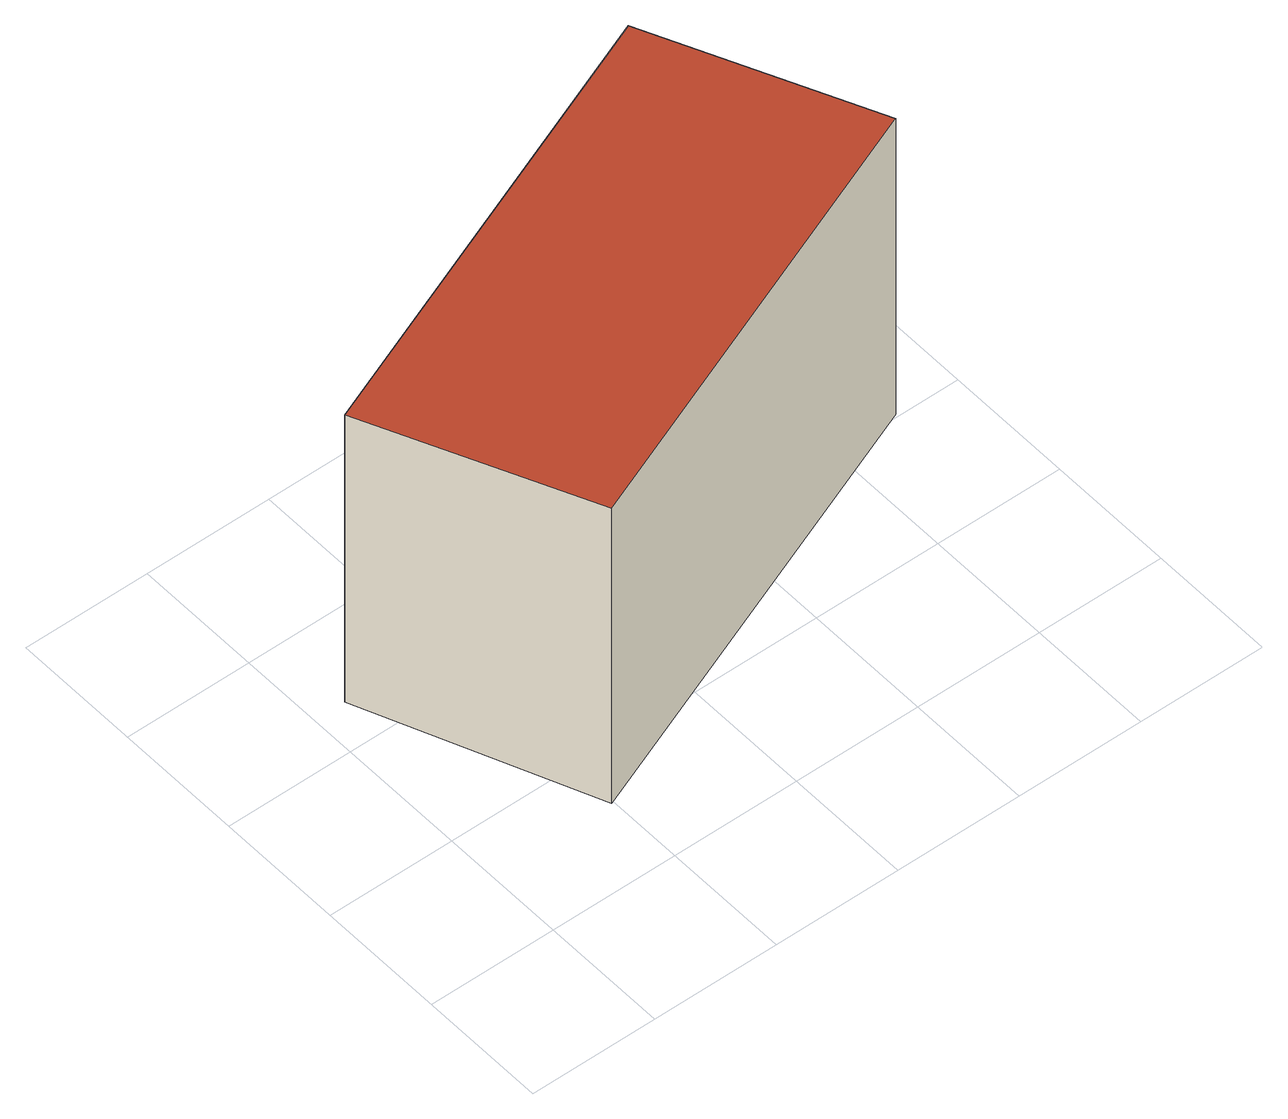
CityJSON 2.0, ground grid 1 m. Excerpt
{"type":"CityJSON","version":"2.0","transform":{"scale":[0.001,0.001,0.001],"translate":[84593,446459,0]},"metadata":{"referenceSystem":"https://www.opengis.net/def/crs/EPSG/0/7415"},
"CityObjects":{
"building1":{"type":"Building","attributes":{"b3_bag_bag_overlap":0,"b3_dak_type":"horizontal","b3_h_dak_50p":3.18,"b3_h_dak_70p":3.19,"b3_h_dak_max":3.25,"b3_h_dak_min":3.1,"b3_h_maaiveld":0.476,"b3_kas_warenhuis":false,"b3_mutatie_ahn3_ahn4":false,"b3_opp_buitenmuur":25.71,"b3_opp_dak_plat":7.22,"b3_opp_dak_schuin":0,"b3_opp_grond":7.21,"b3_opp_scheidingsmuur":5.13,"b3_reconstructie_onvolledig":false,"b3_rmse_lod12":0.0339,"b3_rmse_lod13":0.0339,"b3_rmse_lod22":0.0233,"b3_val3dity_lod12":"[]","b3_val3dity_lod13":"[]","b3_val3dity_lod22":"[]","b3_volume_lod12":19.59,"b3_volume_lod13":19.59,"b3_volume_lod22":19.52,"geconstateerd":false,"oorspronkelijkbouwjaar":1994,"status":"Pand in gebruik"},"children":["building1-1"]},
"building1-1":{"type":"BuildingPart","parents":["building1"],"geometry":[{"type":"Solid","lod":"2.2","boundaries":[[[[0,1,2,3]],[[4,0,3,5]],[[5,3,2,6]],[[6,2,1,7]],[[7,1,0,4]],[[7,4,5,6]]]],"semantics":{"surfaces":[{"type":"GroundSurface"},{"type":"WallSurface","on_footprint_edge":true},{"type":"RoofSurface"}],"values":[[0,1,1,1,1,2]]}}]}
},
"vertices":[
[985,603,475],[250,2355,475],[3770,3774,475],[4508,2023,475],[985,603,3215],[4508,2023,3225],[3770,3774,3149],[250,2355,3138]
]}
